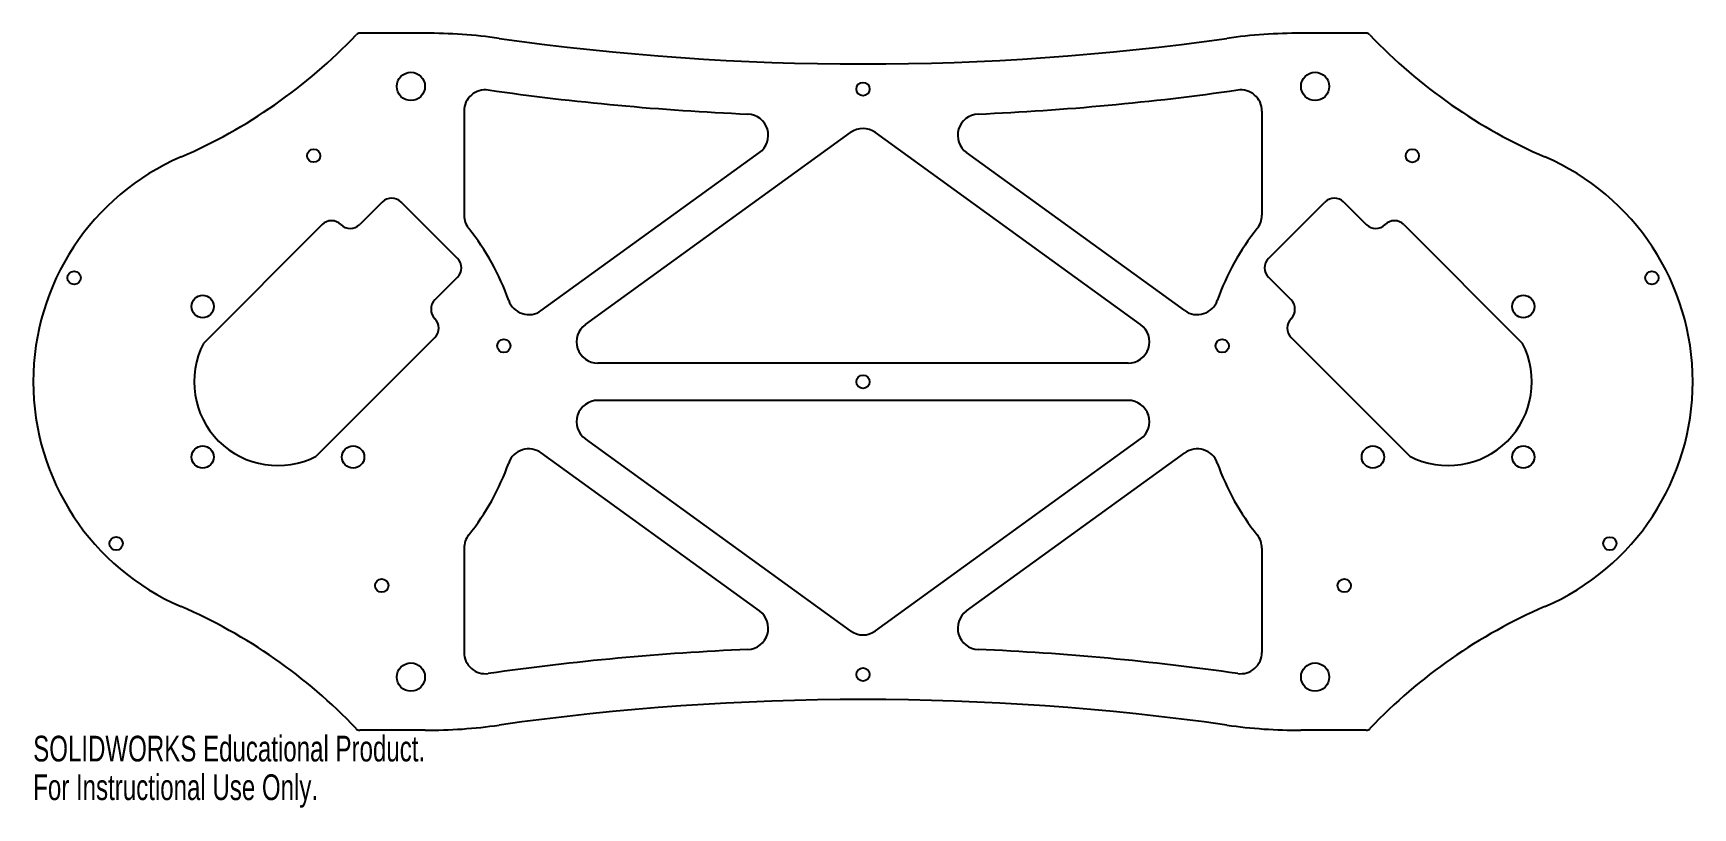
# Model space of a CAD drawing. Header units: millimetres. Extents: x -156 to 156, y -80 to 65.
import ezdxf

# ---------------------------------------------------------------- set-up
doc = ezdxf.new("R2010")
doc.units = ezdxf.units.MM
doc.styles.add('SLDTEXTSTYLE0', font='TXT', dxfattribs={"width": 0.7})

msp = doc.modelspace()

# ---------------------------------------------------------------- linework, layer by layer
at = {"color": 7, "linetype": 'Continuous', "lineweight": 25}
for p, q in [((-82.34, 65.49), (-94.57, 65.49)), ((94.57, 65.49), (82.34, 65.49)), ((-75, 50.85), (-75, 31.29)), ((75, 50.85), (75, 31.29)), ((-52.19, 10.74), (-2.35, 46.81)), ((52.19, 10.74), (2.35, 46.81)), ((-60.49, 13.37), (-19.47, 43.06)), ((60.49, 13.37), (19.47, 43.06)), ((-90.38, 33.76), (-94.62, 29.52)), ((-76.24, 23.16), (-86.84, 33.76)), ((76.24, 23.16), (86.84, 33.76)), ((90.38, 33.76), (94.62, 29.52)), ((-101.69, 29.52), (-124, 7.21)), ((101.69, 29.52), (124, 7.21)), ((-76.24, 19.62), (-80.48, 15.38)), ((76.24, 19.62), (80.48, 15.38)), ((-80.48, 8.31), (-102.79, -14)), ((80.48, 8.31), (102.79, -14)), ((49.84, 3.5), (-49.84, 3.5)), ((49.84, -3.5), (-49.84, -3.5)), ((-2.35, -46.81), (-52.19, -10.74)), ((2.35, -46.81), (52.19, -10.74)), ((-19.47, -43.06), (-60.49, -13.37)), ((19.47, -43.06), (60.49, -13.37)), ((-75, -31.29), (-75, -50.85)), ((75, -31.29), (75, -50.85)), ((-82.34, -65.49), (-94.57, -65.49)), ((94.57, -65.49), (82.34, -65.49))]:
    msp.add_line(p, q, dxfattribs=at)
for centre, radius in [((-85, 55.49), 2.65), ((0, 55), 1.25), ((85, 55.49), 2.65), ((-103.27, 42.47), 1.24), ((103.27, 42.47), 1.25), ((-148.31, 19.52), 1.25), ((148.31, 19.52), 1.25), ((-124.14, 14.14), 2.1), ((124.14, 14.14), 2.1), ((-67.53, 6.73), 1.24), ((67.53, 6.73), 1.25), ((0, 0), 1.25), ((-124.14, -14.14), 2.1), ((-95.86, -14.14), 2.1), ((95.86, -14.14), 2.1), ((124.14, -14.14), 2.1), ((-140.41, -30.41), 1.25), ((140.41, -30.41), 1.24), ((-90.48, -38.31), 1.25), ((90.48, -38.31), 1.25), ((-85, -55.49), 2.65), ((85, -55.49), 2.65), ((0, -55), 1.25)]:
    msp.add_circle(centre, radius, dxfattribs=at)
for centre, radius, start, end in [((-167.76, 134.09), 100, 293.3024, 316.4364), ((-94.57, 64.49), 1, 90, 136.4364), ((-82.34, -34.51), 100, 81.9795, 90), ((0, 549.83), 490.12, 261.9795, 278.0205), ((82.34, -34.51), 100, 90, 98.0205), ((94.57, 64.49), 1, 43.5636, 90), ((167.76, 134.09), 100, 223.5636, 246.6976), ((-71, 50.85), 4, 81.9016, 180), ((0, 549.83), 500, 261.9016, 267.5195), ((0, 549.83), 500, 272.4805, 278.0984), ((71, 50.85), 4, 0, 98.0984), ((-21.81, 46.3), 4, 305.8925, 87.5195), ((21.81, 46.3), 4, 92.4805, 234.1075), ((0, 43.57), 4, 54.1075, 125.8925), ((-110, 0), 46, 113.3024, 246.6976), ((110, 0), 46, 293.3024, 66.6976), ((-88.61, 32), 2.5, 45, 135), ((88.61, 32), 2.5, 45, 135), ((-71, 31.29), 4, 180, 218.7394), ((71, 31.29), 4, 321.2606, 0), ((-99.92, 27.75), 2.5, 45, 135), ((-96.39, 31.29), 2.5, 225, 315), ((-110, 0), 46, 19.4032, 38.7394), ((110, 0), 46, 141.2606, 160.5968), ((96.39, 31.29), 2.5, 225, 315), ((99.92, 27.75), 2.5, 45, 135), ((-78, 21.39), 2.5, 315, 45), ((78, 21.39), 2.5, 135, 225), ((-78.71, 13.61), 2.5, 135, 225), ((-62.84, 16.61), 4, 199.4032, 305.8925), ((62.84, 16.61), 4, 234.1075, 340.5968), ((78.71, 13.61), 2.5, 315, 45), ((-82.25, 10.08), 2.5, 315, 45), ((-49.84, 7.5), 4, 125.8925, 270), ((49.84, 7.5), 4, 270, 54.1075), ((82.25, 10.08), 2.5, 135, 225), ((-110, 0), 15.75, 152.7528, 297.2472), ((110, 0), 15.75, 242.7528, 27.2472), ((-49.84, -7.5), 4, 90, 234.1075), ((49.84, -7.5), 4, 305.8925, 90), ((-110, 0), 46, 321.2606, 340.5968), ((-62.84, -16.61), 4, 54.1075, 160.5968), ((62.84, -16.61), 4, 19.4032, 125.8925), ((110, 0), 46, 199.4032, 218.7394), ((-71, -31.29), 4, 141.2606, 180), ((71, -31.29), 4, 0, 38.7394), ((-167.76, -134.09), 100, 43.5636, 66.6976), ((-21.81, -46.3), 4, 272.4805, 54.1075), ((21.81, -46.3), 4, 125.8925, 267.5195), ((167.76, -134.09), 100, 113.3024, 136.4364), ((0, -43.57), 4, 234.1075, 305.8925), ((-71, -50.85), 4, 180, 278.0984), ((0, -549.83), 500, 92.4805, 98.0984), ((0, -549.83), 500, 81.9016, 87.5195), ((71, -50.85), 4, 261.9016, 0), ((0, -549.83), 490.12, 81.9795, 98.0205), ((-94.57, -64.49), 1, 223.5636, 270), ((-82.34, 34.51), 100, 270, 278.0205), ((82.34, 34.51), 100, 261.9795, 270), ((94.57, -64.49), 1, 270, 316.4364)]:
    msp.add_arc(centre, radius, start, end, dxfattribs=at)

# ---------------------------------------------------------------- texts
at = {"color": 7, "linetype": 'Continuous', "char_height": 4.8336, "attachment_point": 1, "style": 'SLDTEXTSTYLE0'}
for s, insert in [('SOLIDWORKS Educational Product.', (-156, -66.51)), ('For Instructional Use Only.', (-156, -73.76))]:
    msp.add_mtext(s, dxfattribs=dict(at, insert=insert))

doc.saveas('drawing.dxf')
